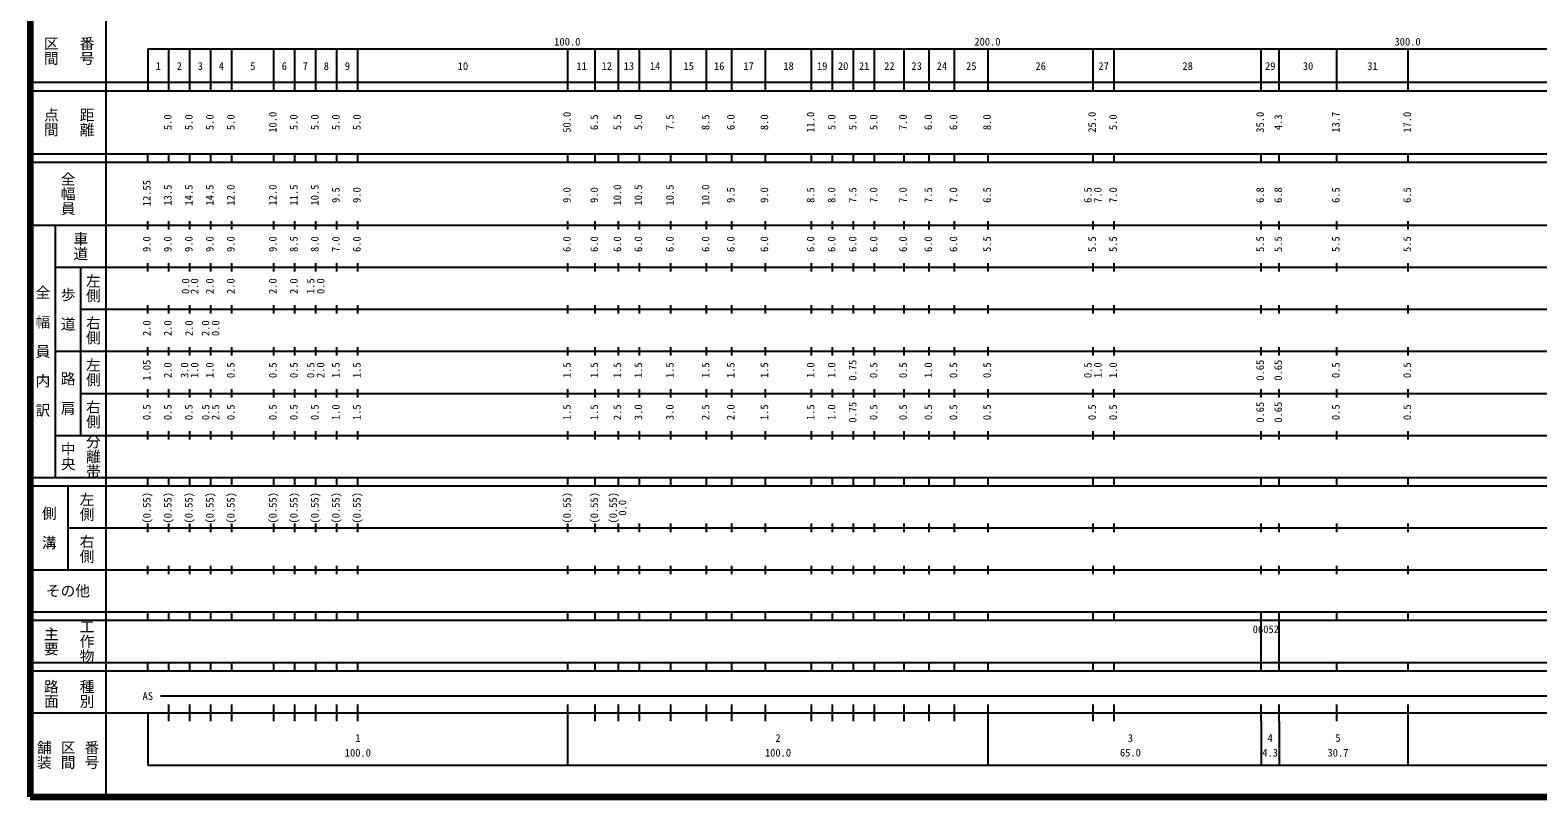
# Model space of a CAD drawing. Units: millimetres on the paper. Extents: x 40 to 680, y 20 to 380.
# Drawn here: x 40 to 398.8, y 20 to 202.4 of the extents above; entities that cross this region are included whole.
import ezdxf
from ezdxf.enums import TextEntityAlignment as Align

# ---------------------------------------------------------------- set-up
doc = ezdxf.new("R2010")
doc.units = ezdxf.units.MM
doc.layers.add('M-TTL', color=2, linetype='Continuous', lineweight=140)
doc.layers.add('M-TTL-BAND', color=7, linetype='Continuous', lineweight=25)
doc.styles.add('@ＭＳ ゴシック', font='')
doc.styles.add('ＭＳ ゴシック', font='')
doc.styles.get('@ＭＳ ゴシック').set_extended_font_data('@MS Gothic')
doc.styles.get('ＭＳ ゴシック').set_extended_font_data('MS Gothic')

msp = doc.modelspace()

# ---------------------------------------------------------------- linework, layer by layer
at = {"layer": 'M-TTL'}
for p, q in [((40, 380), (40, 20)), ((40, 20), (680, 20))]:
    msp.add_line(p, q, dxfattribs=at)
at = {"layer": 'M-TTL-BAND'}
for p, q in [((58, 370), (58, 20)), ((68, 198), (579, 198)), ((68, 198), (68, 188)), ((73, 188), (73, 198)), ((78, 188), (78, 198)), ((83, 188), (83, 198)), ((88, 188), (88, 198)), ((98, 188), (98, 198)), ((103, 188), (103, 198)), ((108, 188), (108, 198)), ((113, 188), (113, 198)), ((118, 188), (118, 198)), ((168, 188), (168, 198)), ((174.5, 188), (174.5, 198)), ((180, 188), (180, 198)), ((185, 188), (185, 198)), ((192.5, 188), (192.5, 198)), ((201, 188), (201, 198)), ((207, 188), (207, 198)), ((215, 188), (215, 198)), ((226, 188), (226, 198)), ((231, 188), (231, 198)), ((236, 188), (236, 198)), ((241, 188), (241, 198)), ((248, 188), (248, 198)), ((254, 188), (254, 198)), ((260, 188), (260, 198)), ((268, 188), (268, 198)), ((293, 188), (293, 198)), ((298, 188), (298, 198)), ((333, 188), (333, 198)), ((337.3, 188), (337.3, 198)), ((351, 188), (351, 198)), ((368, 188), (368, 198)), ((40, 190), (579, 190)), ((40, 188), (579, 188)), ((40, 173), (579, 173)), ((68, 171), (68, 173)), ((73, 171), (73, 173)), ((78, 171), (78, 173)), ((83, 171), (83, 173)), ((88, 171), (88, 173)), ((98, 171), (98, 173)), ((103, 171), (103, 173)), ((108, 171), (108, 173)), ((113, 171), (113, 173)), ((118, 171), (118, 173)), ((168, 171), (168, 173)), ((174.5, 171), (174.5, 173)), ((180, 171), (180, 173)), ((185, 171), (185, 173)), ((192.5, 171), (192.5, 173)), ((201, 171), (201, 173)), ((207, 171), (207, 173)), ((215, 171), (215, 173)), ((226, 171), (226, 173)), ((231, 171), (231, 173)), ((236, 171), (236, 173)), ((241, 171), (241, 173)), ((248, 171), (248, 173)), ((254, 171), (254, 173)), ((260, 171), (260, 173)), ((268, 171), (268, 173)), ((293, 171), (293, 173)), ((298, 171), (298, 173)), ((333, 171), (333, 173)), ((337.3, 171), (337.3, 173)), ((351, 171), (351, 173)), ((368, 171), (368, 173)), ((40, 171), (579, 171)), ((40, 156), (579, 156)), ((46, 96), (46, 156)), ((68, 155), (68, 157)), ((73, 155), (73, 157)), ((78, 155), (78, 157)), ((83, 155), (83, 157)), ((88, 155), (88, 157)), ((98, 155), (98, 157)), ((103, 155), (103, 157)), ((108, 155), (108, 157)), ((113, 155), (113, 157)), ((118, 155), (118, 157)), ((168, 155), (168, 157)), ((174.5, 155), (174.5, 157)), ((180, 155), (180, 157)), ((185, 155), (185, 157)), ((192.5, 155), (192.5, 157)), ((201, 155), (201, 157)), ((207, 155), (207, 157)), ((215, 155), (215, 157)), ((226, 155), (226, 157)), ((231, 155), (231, 157)), ((236, 155), (236, 157)), ((241, 155), (241, 157)), ((248, 155), (248, 157)), ((254, 155), (254, 157)), ((260, 155), (260, 157)), ((268, 155), (268, 157)), ((293, 155), (293, 157)), ((298, 155), (298, 157)), ((333, 155), (333, 157)), ((337.3, 155), (337.3, 157)), ((351, 155), (351, 157)), ((368, 155), (368, 157)), ((46, 146), (579, 146)), ((52, 146), (52, 106)), ((68, 145), (68, 147)), ((73, 145), (73, 147)), ((78, 145), (78, 147)), ((83, 145), (83, 147)), ((88, 145), (88, 147)), ((98, 145), (98, 147)), ((103, 145), (103, 147)), ((108, 145), (108, 147)), ((113, 145), (113, 147)), ((118, 145), (118, 147)), ((168, 145), (168, 147)), ((174.5, 145), (174.5, 147)), ((180, 145), (180, 147)), ((185, 145), (185, 147)), ((192.5, 145), (192.5, 147)), ((201, 145), (201, 147)), ((207, 145), (207, 147)), ((215, 145), (215, 147)), ((226, 145), (226, 147)), ((231, 145), (231, 147)), ((236, 145), (236, 147)), ((241, 145), (241, 147)), ((248, 145), (248, 147)), ((254, 145), (254, 147)), ((260, 145), (260, 147)), ((268, 145), (268, 147)), ((293, 145), (293, 147)), ((298, 145), (298, 147)), ((333, 145), (333, 147)), ((337.3, 145), (337.3, 147)), ((351, 145), (351, 147)), ((368, 145), (368, 147)), ((68, 135), (68, 137)), ((73, 135), (73, 137)), ((78, 135), (78, 137)), ((83, 135), (83, 137)), ((88, 135), (88, 137)), ((98, 135), (98, 137)), ((103, 135), (103, 137)), ((108, 135), (108, 137)), ((113, 135), (113, 137)), ((118, 135), (118, 137)), ((168, 135), (168, 137)), ((174.5, 135), (174.5, 137)), ((180, 135), (180, 137)), ((185, 135), (185, 137)), ((192.5, 135), (192.5, 137)), ((201, 135), (201, 137)), ((207, 135), (207, 137)), ((215, 135), (215, 137)), ((226, 135), (226, 137)), ((231, 135), (231, 137)), ((236, 135), (236, 137)), ((241, 135), (241, 137)), ((248, 135), (248, 137)), ((254, 135), (254, 137)), ((260, 135), (260, 137)), ((268, 135), (268, 137)), ((293, 135), (293, 137)), ((298, 135), (298, 137)), ((333, 135), (333, 137)), ((337.3, 135), (337.3, 137)), ((351, 135), (351, 137)), ((368, 135), (368, 137)), ((52, 136), (579, 136)), ((46, 126), (579, 126)), ((68, 125), (68, 127)), ((73, 125), (73, 127)), ((78, 125), (78, 127)), ((83, 125), (83, 127)), ((88, 125), (88, 127)), ((98, 125), (98, 127)), ((103, 125), (103, 127)), ((108, 125), (108, 127)), ((113, 125), (113, 127)), ((118, 125), (118, 127)), ((168, 125), (168, 127)), ((174.5, 125), (174.5, 127)), ((180, 125), (180, 127)), ((185, 125), (185, 127)), ((192.5, 125), (192.5, 127)), ((201, 125), (201, 127)), ((207, 125), (207, 127)), ((215, 125), (215, 127)), ((226, 125), (226, 127)), ((231, 125), (231, 127)), ((236, 125), (236, 127)), ((241, 125), (241, 127)), ((248, 125), (248, 127)), ((254, 125), (254, 127)), ((260, 125), (260, 127)), ((268, 125), (268, 127)), ((293, 125), (293, 127)), ((298, 125), (298, 127)), ((333, 125), (333, 127)), ((337.3, 125), (337.3, 127)), ((351, 125), (351, 127)), ((368, 125), (368, 127)), ((52, 116), (579, 116)), ((68, 115), (68, 117)), ((73, 115), (73, 117)), ((78, 115), (78, 117)), ((83, 115), (83, 117)), ((88, 115), (88, 117)), ((98, 115), (98, 117)), ((103, 115), (103, 117)), ((108, 115), (108, 117)), ((113, 115), (113, 117)), ((118, 115), (118, 117)), ((168, 115), (168, 117)), ((174.5, 115), (174.5, 117)), ((180, 115), (180, 117)), ((185, 115), (185, 117)), ((192.5, 115), (192.5, 117)), ((201, 115), (201, 117)), ((207, 115), (207, 117)), ((215, 115), (215, 117)), ((226, 115), (226, 117)), ((231, 115), (231, 117)), ((236, 115), (236, 117)), ((241, 115), (241, 117)), ((248, 115), (248, 117)), ((254, 115), (254, 117)), ((260, 115), (260, 117)), ((268, 115), (268, 117)), ((293, 115), (293, 117)), ((298, 115), (298, 117)), ((333, 115), (333, 117)), ((337.3, 115), (337.3, 117)), ((351, 115), (351, 117)), ((368, 115), (368, 117)), ((46, 106), (579, 106)), ((68, 105), (68, 107)), ((73, 105), (73, 107)), ((78, 105), (78, 107)), ((83, 105), (83, 107)), ((88, 105), (88, 107)), ((98, 105), (98, 107)), ((103, 105), (103, 107)), ((108, 105), (108, 107)), ((113, 105), (113, 107)), ((118, 105), (118, 107)), ((168, 105), (168, 107)), ((174.5, 105), (174.5, 107)), ((180, 105), (180, 107)), ((185, 105), (185, 107)), ((192.5, 105), (192.5, 107)), ((201, 105), (201, 107)), ((207, 105), (207, 107)), ((215, 105), (215, 107)), ((226, 105), (226, 107)), ((231, 105), (231, 107)), ((236, 105), (236, 107)), ((241, 105), (241, 107)), ((248, 105), (248, 107)), ((254, 105), (254, 107)), ((260, 105), (260, 107)), ((268, 105), (268, 107)), ((293, 105), (293, 107)), ((298, 105), (298, 107)), ((333, 105), (333, 107)), ((337.3, 105), (337.3, 107)), ((351, 105), (351, 107)), ((368, 105), (368, 107)), ((40, 96), (579, 96)), ((40, 94), (579, 94)), ((49, 94), (49, 74)), ((68, 94), (68, 96)), ((73, 94), (73, 96)), ((78, 94), (78, 96)), ((83, 94), (83, 96)), ((88, 94), (88, 96)), ((98, 94), (98, 96)), ((103, 94), (103, 96)), ((108, 94), (108, 96)), ((113, 94), (113, 96)), ((118, 94), (118, 96)), ((168, 94), (168, 96)), ((174.5, 94), (174.5, 96)), ((180, 94), (180, 96)), ((185, 94), (185, 96)), ((192.5, 94), (192.5, 96)), ((201, 94), (201, 96)), ((207, 94), (207, 96)), ((215, 94), (215, 96)), ((226, 94), (226, 96)), ((231, 94), (231, 96)), ((236, 94), (236, 96)), ((241, 94), (241, 96)), ((248, 94), (248, 96)), ((254, 94), (254, 96)), ((260, 94), (260, 96)), ((268, 94), (268, 96)), ((293, 94), (293, 96)), ((298, 94), (298, 96)), ((333, 94), (333, 96)), ((337.3, 94), (337.3, 96)), ((351, 94), (351, 96)), ((368, 94), (368, 96)), ((49, 84), (579, 84)), ((68, 83), (68, 85)), ((73, 83), (73, 85)), ((78, 83), (78, 85)), ((83, 83), (83, 85)), ((88, 83), (88, 85)), ((98, 83), (98, 85)), ((103, 83), (103, 85)), ((108, 83), (108, 85)), ((113, 83), (113, 85)), ((118, 83), (118, 85)), ((168, 83), (168, 85)), ((174.5, 83), (174.5, 85)), ((180, 83), (180, 85)), ((185, 83), (185, 85)), ((192.5, 83), (192.5, 85)), ((201, 83), (201, 85)), ((207, 83), (207, 85)), ((215, 83), (215, 85)), ((226, 83), (226, 85)), ((231, 83), (231, 85)), ((236, 83), (236, 85)), ((241, 83), (241, 85)), ((248, 83), (248, 85)), ((254, 83), (254, 85)), ((260, 83), (260, 85)), ((268, 83), (268, 85)), ((293, 83), (293, 85)), ((298, 83), (298, 85)), ((333, 83), (333, 85)), ((337.3, 83), (337.3, 85)), ((351, 83), (351, 85)), ((368, 83), (368, 85)), ((40, 74), (579, 74)), ((68, 73), (68, 75)), ((73, 73), (73, 75)), ((78, 73), (78, 75)), ((83, 73), (83, 75)), ((88, 73), (88, 75)), ((98, 73), (98, 75)), ((103, 73), (103, 75)), ((108, 73), (108, 75)), ((113, 73), (113, 75)), ((118, 73), (118, 75)), ((168, 73), (168, 75)), ((174.5, 73), (174.5, 75)), ((180, 73), (180, 75)), ((185, 73), (185, 75)), ((192.5, 73), (192.5, 75)), ((201, 73), (201, 75)), ((207, 73), (207, 75)), ((215, 73), (215, 75)), ((226, 73), (226, 75)), ((231, 73), (231, 75)), ((236, 73), (236, 75)), ((241, 73), (241, 75)), ((248, 73), (248, 75)), ((254, 73), (254, 75)), ((260, 73), (260, 75)), ((268, 73), (268, 75)), ((293, 73), (293, 75)), ((298, 73), (298, 75)), ((333, 73), (333, 75)), ((337.3, 73), (337.3, 75)), ((351, 73), (351, 75)), ((368, 73), (368, 75)), ((40, 64), (579, 64)), ((40, 62), (579, 62)), ((68, 62), (68, 64)), ((73, 62), (73, 64)), ((78, 62), (78, 64)), ((83, 62), (83, 64)), ((88, 62), (88, 64)), ((98, 62), (98, 64)), ((103, 62), (103, 64)), ((108, 62), (108, 64)), ((113, 62), (113, 64)), ((118, 62), (118, 64)), ((168, 62), (168, 64)), ((174.5, 62), (174.5, 64)), ((180, 62), (180, 64)), ((185, 62), (185, 64)), ((192.5, 62), (192.5, 64)), ((201, 62), (201, 64)), ((207, 62), (207, 64)), ((215, 62), (215, 64)), ((226, 62), (226, 64)), ((231, 62), (231, 64)), ((236, 62), (236, 64)), ((241, 62), (241, 64)), ((248, 62), (248, 64)), ((254, 62), (254, 64)), ((260, 62), (260, 64)), ((268, 62), (268, 64)), ((293, 62), (293, 64)), ((298, 62), (298, 64)), ((333, 62), (333, 64)), ((333, 52), (333, 62)), ((337.3, 62), (337.3, 64)), ((337.3, 52), (337.3, 62)), ((351, 62), (351, 64)), ((368, 62), (368, 64)), ((40, 52), (579, 52)), ((68, 50), (68, 52)), ((73, 50), (73, 52)), ((78, 50), (78, 52)), ((83, 50), (83, 52)), ((88, 50), (88, 52)), ((98, 50), (98, 52)), ((103, 50), (103, 52)), ((108, 50), (108, 52)), ((113, 50), (113, 52)), ((118, 50), (118, 52)), ((168, 50), (168, 52)), ((174.5, 50), (174.5, 52)), ((180, 50), (180, 52)), ((185, 50), (185, 52)), ((192.5, 50), (192.5, 52)), ((201, 50), (201, 52)), ((207, 50), (207, 52)), ((215, 50), (215, 52)), ((226, 50), (226, 52)), ((231, 50), (231, 52)), ((236, 50), (236, 52)), ((241, 50), (241, 52)), ((248, 50), (248, 52)), ((254, 50), (254, 52)), ((260, 50), (260, 52)), ((268, 50), (268, 52)), ((293, 50), (293, 52)), ((298, 50), (298, 52)), ((333, 50), (333, 52)), ((337.3, 50), (337.3, 52)), ((351, 50), (351, 52)), ((368, 50), (368, 52)), ((40, 50), (579, 50)), ((71, 44), (565, 44)), ((40, 40), (579, 40)), ((68, 40), (68, 27.5)), ((73, 38), (73, 42)), ((78, 38), (78, 42)), ((83, 38), (83, 42)), ((88, 38), (88, 42)), ((98, 38), (98, 42)), ((103, 38), (103, 42)), ((108, 38), (108, 42)), ((113, 38), (113, 42)), ((118, 38), (118, 42)), ((168, 27.5), (168, 42)), ((174.5, 38), (174.5, 42)), ((180, 38), (180, 42)), ((185, 38), (185, 42)), ((192.5, 38), (192.5, 42)), ((201, 38), (201, 42)), ((207, 38), (207, 42)), ((215, 38), (215, 42)), ((226, 38), (226, 42)), ((231, 38), (231, 42)), ((236, 38), (236, 42)), ((241, 38), (241, 42)), ((248, 38), (248, 42)), ((254, 38), (254, 42)), ((260, 38), (260, 42)), ((268, 27.5), (268, 42)), ((293, 38), (293, 42)), ((298, 38), (298, 42)), ((333, 38), (333, 42)), ((337.3, 38), (337.3, 42)), ((351, 38), (351, 42)), ((368, 27.5), (368, 42)), ((333, 38), (333, 27.5)), ((337.3, 38), (337.3, 27.5)), ((68, 27.5), (579, 27.5))]:
    msp.add_line(p, q, dxfattribs=at)

# ---------------------------------------------------------------- texts
at = {"layer": 'M-TTL-BAND', "style": '@ＭＳ ゴシック'}
for s, p in [('区間', (45, 197.5)), ('番号', (53.5, 197.5)), ('点間', (45, 180.5)), ('距離', (53.5, 180.5)), ('全幅員', (49, 163.5)), ('車道', (52, 151)), ('左側', (55, 141)), ('全\u3000幅\u3000員\u3000内\u3000訳', (43, 126)), ('歩\u3000道', (49, 136)), ('右側', (55, 131)), ('左側', (55, 121)), ('路\u3000肩', (49, 116)), ('右側', (55, 111)), ('中央', (49, 101)), ('分離帯', (55, 101)), ('左側', (53.5, 89)), ('側\u3000溝', (44.5, 84)), ('右側', (53.5, 79)), ('工作物', (53.5, 57)), ('主要', (45, 57)), ('路面', (45, 44.5)), ('種別', (53.5, 44.5)), ('舗装', (43.333, 30)), ('区間', (49, 30)), ('番号', (54.667, 30))]:
    msp.add_text(s, height=2.566, rotation=270, dxfattribs=at).set_placement(p, align=Align.MIDDLE_CENTER)
at = {"layer": 'M-TTL-BAND', "style": 'ＭＳ ゴシック'}
for s, p in [('100.0', (167.844, 198.195)), ('200.0', (267.844, 198.195)), ('300.0', (367.844, 198.195)), ('1', (70.5, 192.405)), ('2', (75.5, 192.405)), ('3', (80.5, 192.405)), ('4', (85.5, 192.405)), ('5', (93, 192.405)), ('6', (100.5, 192.405)), ('7', (105.5, 192.405)), ('8', (110.5, 192.405)), ('9', (115.5, 192.405)), ('10', (143, 192.405)), ('11', (171.25, 192.405)), ('12', (177.25, 192.405)), ('13', (182.5, 192.405)), ('14', (188.75, 192.405)), ('15', (196.75, 192.405)), ('16', (204, 192.405)), ('17', (211, 192.405)), ('18', (220.5, 192.405)), ('19', (228.5, 192.405)), ('20', (233.5, 192.405)), ('21', (238.5, 192.405)), ('22', (244.5, 192.405)), ('23', (251, 192.405)), ('24', (257, 192.405)), ('25', (264, 192.405)), ('26', (280.5, 192.405)), ('27', (295.5, 192.405)), ('28', (315.5, 192.405)), ('29', (335.15, 192.405)), ('30', (344.15, 192.405)), ('31', (359.5, 192.405)), ('AS', (68, 42.5)), ('1', (118, 32.523)), ('2', (218, 32.523)), ('3', (301.87, 32.523)), ('4', (335.122, 32.523)), ('5', (351.267, 32.523)), ('100.0', (118, 29.033)), ('100.0', (218, 29.033)), ('65.0', (301.87, 29.033)), ('4.3', (335.122, 29.033)), ('30.7', (351.267, 29.033))]:
    msp.add_text(s, height=1.833, dxfattribs=at).set_placement(p, align=Align.BOTTOM_CENTER)
for s, p in [('5.0', (74.21, 180.5)), ('5.0', (79.21, 180.5)), ('5.0', (84.21, 180.5)), ('5.0', (89.21, 180.5)), ('10.0', (99.21, 180.5)), ('5.0', (104.21, 180.5)), ('5.0', (109.21, 180.5)), ('5.0', (114.21, 180.5)), ('5.0', (119.21, 180.5)), ('50.0', (169.21, 180.5)), ('6.5', (175.71, 180.5)), ('5.5', (181.21, 180.5)), ('5.0', (186.21, 180.5)), ('7.5', (193.71, 180.5)), ('8.5', (202.21, 180.5)), ('6.0', (208.21, 180.5)), ('8.0', (216.21, 180.5)), ('11.0', (227.21, 180.5)), ('5.0', (232.21, 180.5)), ('5.0', (237.21, 180.5)), ('5.0', (242.21, 180.5)), ('7.0', (249.21, 180.5)), ('6.0', (255.21, 180.5)), ('6.0', (261.21, 180.5)), ('8.0', (269.21, 180.5)), ('25.0', (294.21, 180.5)), ('5.0', (299.21, 180.5)), ('35.0', (334.21, 180.5)), ('4.3', (338.51, 180.5)), ('13.7', (352.21, 180.5)), ('17.0', (369.21, 180.5)), ('12.55', (69.21, 163.627)), ('13.5', (74.21, 163.174)), ('14.5', (79.21, 163.174)), ('14.5', (84.21, 163.174)), ('12.0', (89.21, 163.174)), ('12.0', (99.21, 163.174)), ('11.5', (104.21, 163.174)), ('10.5', (109.21, 163.174)), ('10.0', (181.21, 163.174)), ('10.5', (186.21, 163.174)), ('10.5', (193.71, 163.174)), ('10.0', (202.21, 163.174)), ('9.5', (114.21, 163.174)), ('9.0', (119.21, 163.174)), ('9.0', (169.21, 163.174)), ('9.0', (175.71, 163.174)), ('9.5', (208.21, 163.174)), ('9.0', (216.21, 163.174)), ('8.5', (227.21, 163.174)), ('8.0', (232.21, 163.174)), ('7.5', (237.21, 163.174)), ('7.0', (242.21, 163.174)), ('7.0', (249.21, 163.174)), ('7.5', (255.21, 163.174)), ('7.0', (261.21, 163.174)), ('6.5', (269.21, 163.174)), ('6.5', (293.21, 163.174)), ('7.0', (295.58, 163.174)), ('7.0', (299.21, 163.174)), ('6.8', (334.21, 163.174)), ('6.8', (338.51, 163.174)), ('6.5', (352.21, 163.174)), ('6.5', (369.21, 163.174)), ('9.0', (69.21, 151.5)), ('9.0', (74.21, 151.5)), ('9.0', (79.21, 151.5)), ('9.0', (84.21, 151.5)), ('9.0', (89.21, 151.5)), ('9.0', (99.21, 151.5)), ('8.5', (104.21, 151.5)), ('8.0', (109.21, 151.5)), ('7.0', (114.21, 151.5)), ('6.0', (119.21, 151.5)), ('6.0', (169.21, 151.5)), ('6.0', (175.71, 151.5)), ('6.0', (181.21, 151.5)), ('6.0', (186.21, 151.5)), ('6.0', (193.71, 151.5)), ('6.0', (202.21, 151.5)), ('6.0', (208.21, 151.5)), ('6.0', (216.21, 151.5)), ('6.0', (227.21, 151.5)), ('6.0', (232.21, 151.5)), ('6.0', (237.21, 151.5)), ('6.0', (242.21, 151.5)), ('6.0', (249.21, 151.5)), ('6.0', (255.21, 151.5)), ('6.0', (261.21, 151.5)), ('5.5', (269.21, 151.5)), ('5.5', (294.21, 151.5)), ('5.5', (299.21, 151.5)), ('5.5', (334.21, 151.5)), ('5.5', (338.51, 151.5)), ('5.5', (352.21, 151.5)), ('5.5', (369.21, 151.5)), ('0.0', (78.437, 141.5)), ('2.0', (80.58, 141.5)), ('2.0', (84.21, 141.5)), ('2.0', (89.21, 141.5)), ('2.0', (99.21, 141.5)), ('2.0', (104.21, 141.5)), ('1.5', (108.21, 141.5)), ('0.0', (110.58, 141.5)), ('2.0', (69.21, 131.5)), ('2.0', (74.21, 131.5)), ('2.0', (79.254, 131.5)), ('2.0', (83.21, 131.5)), ('0.0', (85.58, 131.5)), ('1.05', (69.21, 121.5)), ('2.0', (74.21, 121.5)), ('3.0', (78.21, 121.5)), ('1.0', (80.58, 121.5)), ('1.0', (84.21, 121.5)), ('0.5', (89.21, 121.5)), ('0.5', (99.21, 121.5)), ('0.5', (104.21, 121.5)), ('0.5', (108.21, 121.5)), ('2.0', (110.58, 121.5)), ('1.5', (114.21, 121.5)), ('1.5', (119.21, 121.5)), ('1.5', (169.21, 121.5)), ('1.5', (175.71, 121.5)), ('1.5', (181.21, 121.5)), ('1.5', (186.21, 121.5)), ('1.5', (193.71, 121.5)), ('1.5', (202.21, 121.5)), ('1.5', (208.21, 121.5)), ('1.5', (216.21, 121.5)), ('1.0', (227.21, 121.5)), ('1.0', (232.21, 121.5)), ('0.75', (237.21, 121.5)), ('0.5', (242.21, 121.5)), ('0.5', (249.21, 121.5)), ('1.0', (255.21, 121.5)), ('0.5', (261.21, 121.5)), ('0.5', (269.21, 121.5)), ('0.5', (293.21, 121.5)), ('1.0', (295.58, 121.5)), ('1.0', (299.21, 121.5)), ('0.65', (334.21, 121.5)), ('0.65', (338.51, 121.5)), ('0.5', (352.21, 121.5)), ('0.5', (369.21, 121.5)), ('0.5', (69.21, 111.5)), ('0.5', (74.21, 111.5)), ('0.5', (79.21, 111.5)), ('0.5', (83.21, 111.5)), ('2.5', (85.58, 111.5)), ('0.5', (89.21, 111.5)), ('0.5', (99.21, 111.5)), ('0.5', (104.21, 111.5)), ('0.5', (109.21, 111.5)), ('1.0', (114.21, 111.5)), ('1.5', (119.21, 111.5)), ('1.5', (169.21, 111.5)), ('1.5', (175.71, 111.5)), ('2.5', (181.21, 111.5)), ('3.0', (186.21, 111.5)), ('3.0', (193.71, 111.5)), ('2.5', (202.21, 111.5)), ('2.0', (208.21, 111.5)), ('1.5', (216.21, 111.5)), ('1.5', (227.21, 111.5)), ('1.0', (232.21, 111.5)), ('0.75', (237.21, 111.5)), ('0.5', (242.21, 111.5)), ('0.5', (249.21, 111.5)), ('0.5', (255.21, 111.5)), ('0.5', (261.21, 111.5)), ('0.5', (269.21, 111.5)), ('0.5', (294.21, 111.5)), ('0.5', (299.21, 111.5)), ('0.65', (334.21, 111.5)), ('0.65', (338.51, 111.5)), ('0.5', (352.21, 111.5)), ('0.5', (369.21, 111.5)), ('(0.55)', (69.21, 88.764)), ('(0.55)', (74.21, 88.764)), ('(0.55)', (79.21, 88.764)), ('(0.55)', (84.21, 88.764)), ('(0.55)', (89.21, 88.764)), ('(0.55)', (99.21, 88.764)), ('(0.55)', (104.21, 88.764)), ('(0.55)', (109.21, 88.764)), ('(0.55)', (114.21, 88.764)), ('(0.55)', (119.21, 88.764)), ('(0.55)', (169.21, 88.764)), ('(0.55)', (175.71, 88.764)), ('(0.55)', (180.21, 88.764)), ('0.0', (182.433, 88.764))]:
    msp.add_text(s, height=1.833, rotation=90, dxfattribs=at).set_placement(p, align=Align.BOTTOM_CENTER)
msp.add_text('その他', height=2.566, dxfattribs=at).set_placement((49, 69), align=Align.MIDDLE_CENTER)
msp.add_text('06052', height=1.833, dxfattribs=at).set_placement((330.991, 58.405), align=Align.BOTTOM_LEFT)

doc.saveas('drawing.dxf')
